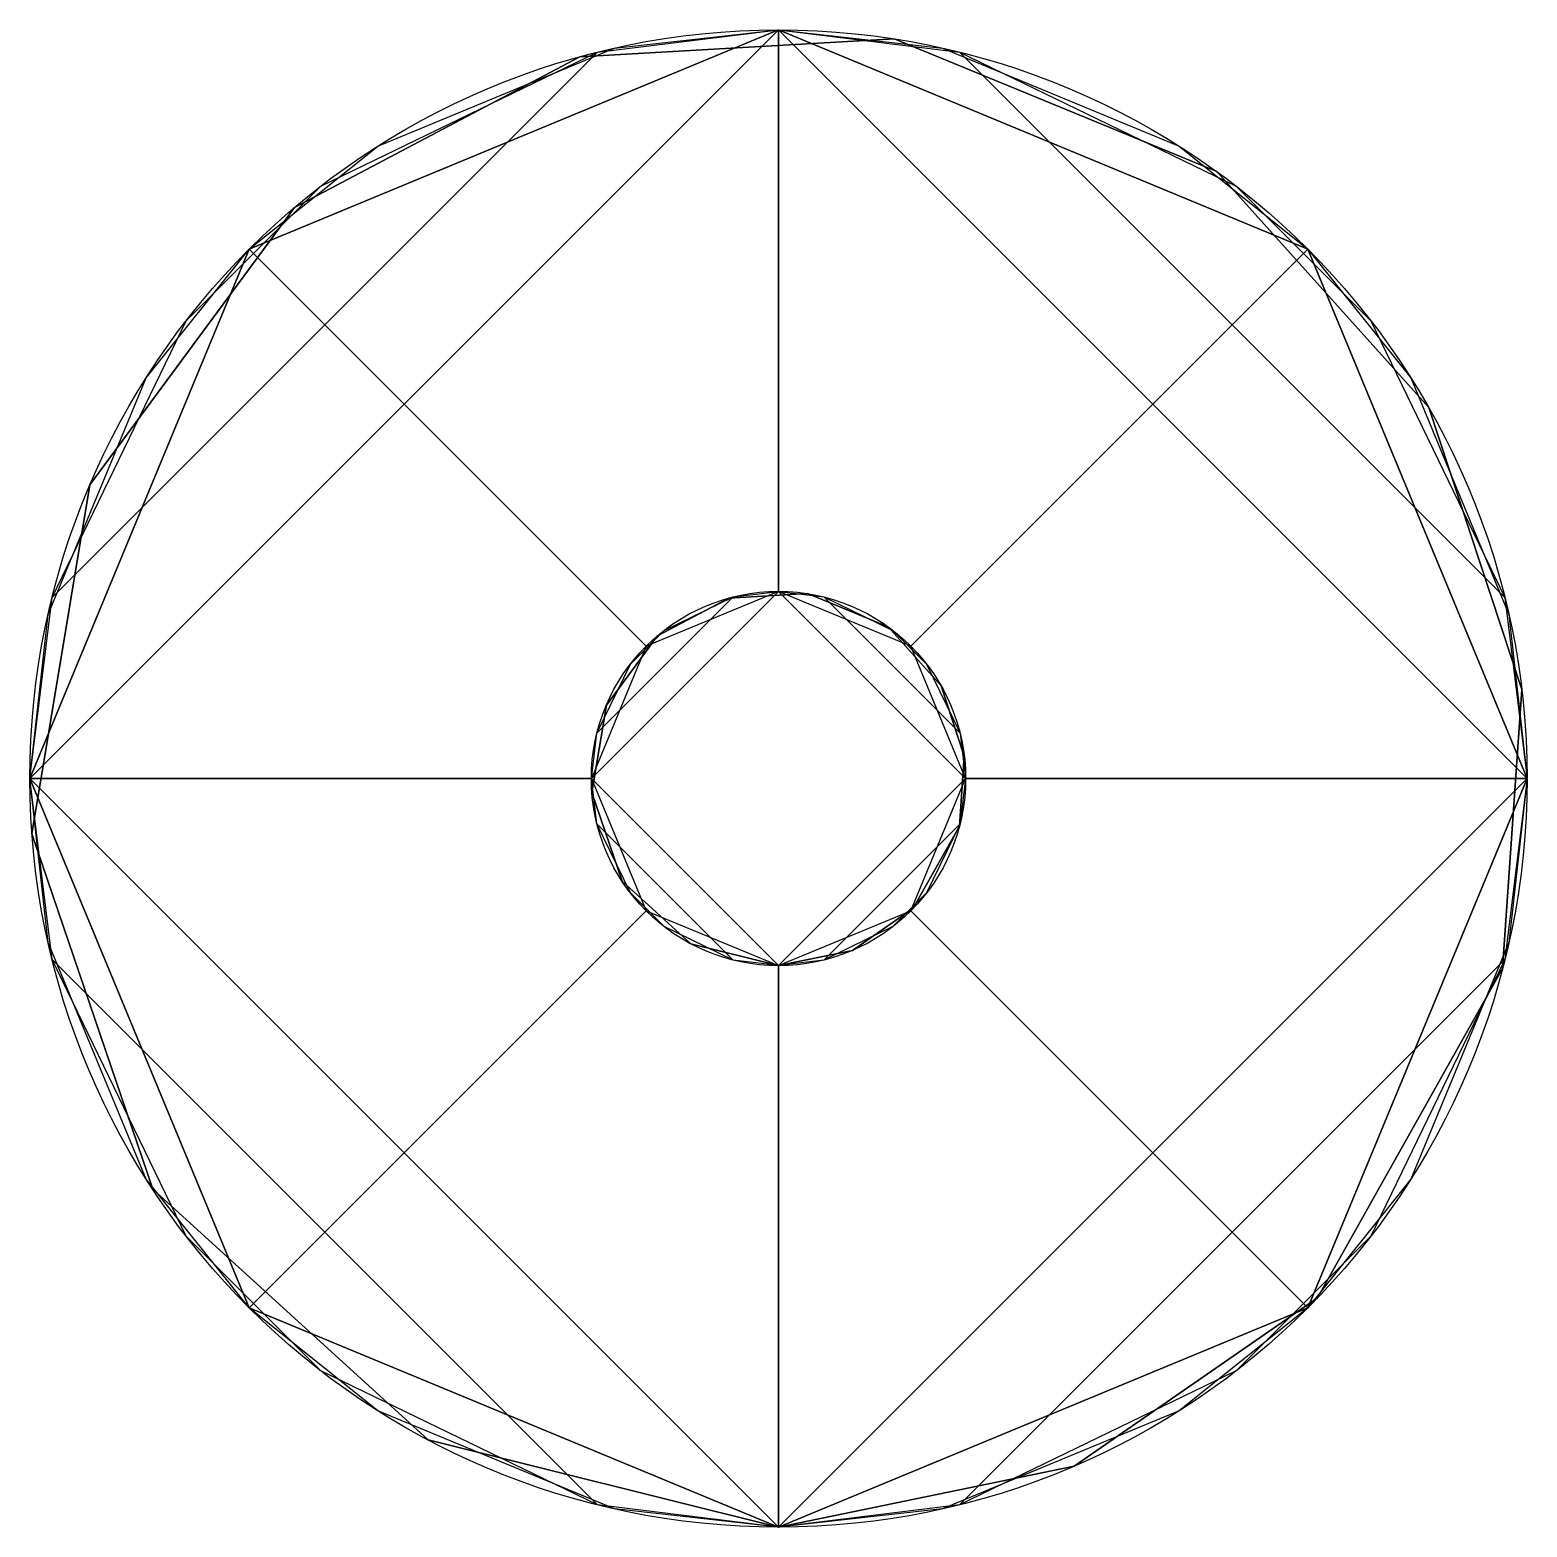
# Model space of a CAD drawing. Header units: millimetres. Extents: x 0 to 6, y -6 to 0.
import ezdxf

# ---------------------------------------------------------------- set-up
doc = ezdxf.new("R2010")
doc.units = ezdxf.units.MM

msp = doc.modelspace()

# ---------------------------------------------------------------- linework, layer by layer
for centre, radius in [((3, -3), 3), ((3, -3, 30), 3), ((3, -3, 30), 0.75), ((3, -3, 31), 0.75)]:
    msp.add_circle(centre, radius)
for points in [[(6, -3), (3, 0), (0, -3), (3, -6)], [(3, 0), (0, -3), (0.0889, -2.2752), (2.2752, -0.0889)], [(2.2752, -0.0889), (3, 0), (0, -3), (0.0889, -2.2752)], [(3, 0, 30), (0.8787, -0.8787, 30), (1.3947, -0.4656, 30), (2.343, -0.0728, 30)], [(6, -3), (3, 0), (3.7248, -0.0889), (5.9111, -2.2752)], [(3.5303, -2.4697, 30), (3, -2.25, 30), (3, 0, 30), (5.1213, -0.8787, 30)], [(5.1213, -0.8787, 30), (3, 0, 30), (3.657, -0.0728, 30), (4.6053, -0.4656, 30)], [(3, -2.25, 30), (2.4697, -2.4697, 30), (0.8787, -0.8787, 30), (3, 0, 30)], [(3.4641, -0.0361), (2.2043, -0.1074), (2.2043, -0.1074, 30), (3.4641, -0.0361, 30)], [(5.9111, -2.2752), (6, -3), (3, 0), (3.7248, -0.0889)], [(4.7562, -0.5677), (3.4641, -0.0361), (3.4641, -0.0361, 30), (4.7562, -0.5677, 30)], [(2.2752, -0.0889), (0.0889, -2.2752), (0.6259, -1.166), (1.166, -0.6259)], [(2.2043, -0.1074), (1.0598, -0.7119), (1.0598, -0.7119, 30), (2.2043, -0.1074, 30)], [(5.9111, -2.2752), (3.7248, -0.0889), (4.834, -0.6259), (5.3741, -1.166)], [(5.6057, -1.5134), (4.7562, -0.5677), (4.7562, -0.5677, 30), (5.6057, -1.5134, 30)], [(1.0598, -0.7119), (0.2402, -1.8237), (0.2402, -1.8237, 30), (1.0598, -0.7119, 30)], [(2.4697, -2.4697, 30), (2.25, -3, 30), (0, -3, 30), (0.8787, -0.8787, 30)], [(0.8787, -0.8787, 30), (0, -3, 30), (0.0728, -2.343, 30), (0.4656, -1.3947, 30)], [(3.75, -3, 30), (3.5303, -2.4697, 30), (5.1213, -0.8787, 30), (6, -3, 30)], [(6, -3, 30), (5.1213, -0.8787, 30), (5.5344, -1.3947, 30), (5.9272, -2.343, 30)], [(5.9787, -2.6435), (5.6057, -1.5134), (5.6057, -1.5134, 30), (5.9787, -2.6435, 30)], [(0.2402, -1.8237), (0.0082, -3.2221), (0.0082, -3.2221, 30), (0.2402, -1.8237, 30)], [(3.75, -3, 31), (3, -2.25, 31), (2.25, -3, 31), (3, -3.75, 31)], [(3, -2.25, 31), (2.25, -3, 31), (2.2722, -2.8188, 31), (2.8188, -2.2722, 31)], [(2.8188, -2.2722, 31), (3, -2.25, 31), (2.25, -3, 31), (2.2722, -2.8188, 31)], [(2.8188, -2.2722, 31), (2.2722, -2.8188, 31), (2.4065, -2.5415, 31), (2.5415, -2.4065, 31)], [(2.8011, -2.2769, 30), (2.5149, -2.428, 30), (2.5149, -2.428, 31), (2.8011, -2.2769, 31)], [(3.116, -2.259, 30), (2.8011, -2.2769, 30), (2.8011, -2.2769, 31), (3.116, -2.259, 31)], [(3.75, -3, 31), (3, -2.25, 31), (3.1812, -2.2722, 31), (3.7278, -2.8188, 31)], [(3.7278, -2.8188, 31), (3.75, -3, 31), (3, -2.25, 31), (3.1812, -2.2722, 31)], [(3.439, -2.3919, 30), (3.116, -2.259, 30), (3.116, -2.259, 31), (3.439, -2.3919, 31)], [(3.7278, -2.8188, 31), (3.1812, -2.2722, 31), (3.4585, -2.4065, 31), (3.5935, -2.5415, 31)], [(3.6514, -2.6283, 30), (3.439, -2.3919, 30), (3.439, -2.3919, 31), (3.6514, -2.6283, 31)], [(2.5149, -2.428, 30), (2.3101, -2.7059, 30), (2.3101, -2.7059, 31), (2.5149, -2.428, 31)], [(3.7447, -2.9109, 30), (3.6514, -2.6283, 30), (3.6514, -2.6283, 31), (3.7447, -2.9109, 31)], [(5.9016, -3.7621), (5.9787, -2.6435), (5.9787, -2.6435, 30), (5.9016, -3.7621, 30)], [(2.3101, -2.7059, 30), (2.2521, -3.0555, 30), (2.2521, -3.0555, 31), (2.3101, -2.7059, 31)], [(3.7254, -3.1905, 30), (3.7447, -2.9109, 30), (3.7447, -2.9109, 31), (3.7254, -3.1905, 31)], [(2.2752, -5.9111), (0.0889, -3.7248), (0, -3), (3, -6)], [(0.0889, -3.7248), (0, -3), (3, -6), (2.2752, -5.9111)], [(2.25, -3, 30), (2.4697, -3.5303, 30), (0.8787, -5.1213, 30), (0, -3, 30)], [(0, -3, 30), (0.8787, -5.1213, 30), (0.4656, -4.6053, 30), (0.0728, -3.657, 30)], [(2.8188, -3.7278, 31), (2.2722, -3.1812, 31), (2.25, -3, 31), (3, -3.75, 31)], [(2.2722, -3.1812, 31), (2.25, -3, 31), (3, -3.75, 31), (2.8188, -3.7278, 31)], [(3.7278, -3.1812, 31), (3.1812, -3.7278, 31), (3, -3.75, 31), (3.75, -3, 31)], [(3.1812, -3.7278, 31), (3, -3.75, 31), (3.75, -3, 31), (3.7278, -3.1812, 31)], [(3.5303, -3.5303, 30), (3.75, -3, 30), (6, -3, 30), (5.1213, -5.1213, 30)], [(5.1213, -5.1213, 30), (6, -3, 30), (5.9272, -3.657, 30), (5.5344, -4.6053, 30)], [(2.2521, -3.0555, 30), (2.373, -3.4116, 30), (2.373, -3.4116, 31), (2.2521, -3.0555, 31)], [(5.9111, -3.7248), (3.7248, -5.9111), (3, -6), (6, -3)], [(3.7248, -5.9111), (3, -6), (6, -3), (5.9111, -3.7248)], [(0.0082, -3.2221), (0.4922, -4.6464), (0.4922, -4.6464, 30), (0.0082, -3.2221, 30)], [(2.5415, -3.5935, 31), (2.4065, -3.4585, 31), (2.2722, -3.1812, 31), (2.8188, -3.7278, 31)], [(3.5935, -3.4585, 31), (3.4585, -3.5935, 31), (3.1812, -3.7278, 31), (3.7278, -3.1812, 31)], [(3.5402, -3.5203, 30), (3.7254, -3.1905, 30), (3.7254, -3.1905, 31), (3.5402, -3.5203, 31)], [(2.373, -3.4116, 30), (2.6489, -3.6627, 30), (2.6489, -3.6627, 31), (2.373, -3.4116, 31)], [(2.4697, -3.5303, 30), (3, -3.75, 30), (3, -6, 30), (0.8787, -5.1213, 30)], [(3, -3.75, 30), (3.5303, -3.5303, 30), (5.1213, -5.1213, 30), (3, -6, 30)], [(3.2963, -3.689, 31), (3.2963, -3.689, 30), (3.5402, -3.5203, 30), (3.5402, -3.5203, 31)], [(2.6489, -3.6627, 30), (3, -3.75, 30), (3, -3.75, 31), (2.6489, -3.6627, 31)], [(3, -3.75, 31), (3, -3.75, 30), (3.2963, -3.689, 30), (3.2963, -3.689, 31)], [(1.166, -5.3741), (0.6259, -4.834), (0.0889, -3.7248), (2.2752, -5.9111)], [(5.3741, -4.834), (4.834, -5.3741), (3.7248, -5.9111), (5.9111, -3.7248)], [(5.1608, -5.0811), (5.9016, -3.7621), (5.9016, -3.7621, 30), (5.1608, -5.0811, 30)], [(0.4922, -4.6464), (1.5955, -5.6509), (1.5955, -5.6509, 30), (0.4922, -4.6464, 30)], [(4.1854, -5.7559, 30), (4.1854, -5.7559), (5.1608, -5.0811), (5.1608, -5.0811, 30)], [(0.8787, -5.1213, 30), (3, -6, 30), (2.343, -5.9272, 30), (1.3947, -5.5344, 30)], [(3, -6, 30), (5.1213, -5.1213, 30), (4.6053, -5.5344, 30), (3.657, -5.9272, 30)], [(1.5955, -5.6509), (3, -6), (3, -6, 30), (1.5955, -5.6509, 30)], [(3, -6, 30), (3, -6), (4.1854, -5.7559), (4.1854, -5.7559, 30)]]:
    msp.add_3dface(points)

doc.saveas('drawing.dxf')
